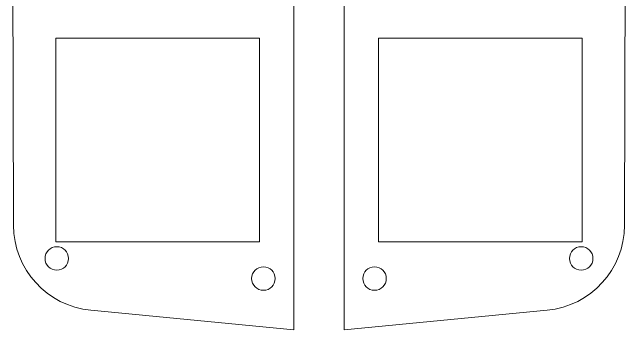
# Model space of a CAD drawing. Header units: millimetres. Extents: x -113 to 313, y -292 to -9.
# Drawn here: x 245.4 to 302.8, y -82.1 to -52.4 of the extents above; entities that cross this region are included whole.
import ezdxf

# ---------------------------------------------------------------- set-up
doc = ezdxf.new("R2010")
doc.units = ezdxf.units.MM
doc.header["$MEASUREMENT"] = 0
doc.layers.add('カット1(R255G0B0)', color=7, linetype='Continuous', lineweight=0)
doc.layers.add('カット2(R0G0B255)', color=7, linetype='Continuous', lineweight=0)

msp = doc.modelspace()

# ---------------------------------------------------------------- linework, layer by layer
at = {"layer": 'カット1(R255G0B0)', "color": 1, "lineweight": 0}
for points in [[(268.554, -54.831), (249.504, -54.831), (249.504, -73.881), (268.554, -73.881)], [(279.679, -54.831), (298.729, -54.831), (298.729, -73.881), (279.679, -73.881)]]:
    msp.add_lwpolyline(points, close=True, dxfattribs=at)
for centre in [(249.591, -75.452), (298.643, -75.452), (268.919, -77.33), (279.314, -77.33)]:
    msp.add_circle(centre, 1.1, dxfattribs=at)
at = {"layer": 'カット2(R0G0B255)', "color": 5, "lineweight": 0}
for points in [[(271.754, -14.007), (271.754, -14.007), (249.072, -20.423), (249.072, -20.423), (246.915, -21.033), (245.428, -23.004), (245.433, -25.246), (245.433, -25.246), (245.541, -72.349), (245.541, -72.349), (245.55, -76.463), (248.679, -79.899), (252.774, -80.294), (252.774, -80.294), (271.754, -82.121), (271.754, -82.121), (271.754, -82.121), (271.754, -14.007), (271.754, -14.007)], [(276.48, -14.007), (276.48, -14.007), (299.161, -20.423), (299.161, -20.423), (301.318, -21.033), (302.805, -23.004), (302.8, -25.246), (302.8, -25.246), (302.693, -72.349), (302.693, -72.349), (302.683, -76.463), (299.555, -79.899), (295.46, -80.294), (295.46, -80.294), (276.48, -82.121), (276.48, -82.121), (276.48, -82.121), (276.48, -14.007), (276.48, -14.007)]]:
    msp.add_open_spline(points, degree=3, knots=[0, 0, 0, 0, 1, 1, 1, 2, 2, 2, 3, 3, 3, 4, 4, 4, 5, 5, 5, 6, 6, 6, 6], dxfattribs=at)

doc.saveas('drawing.dxf')
